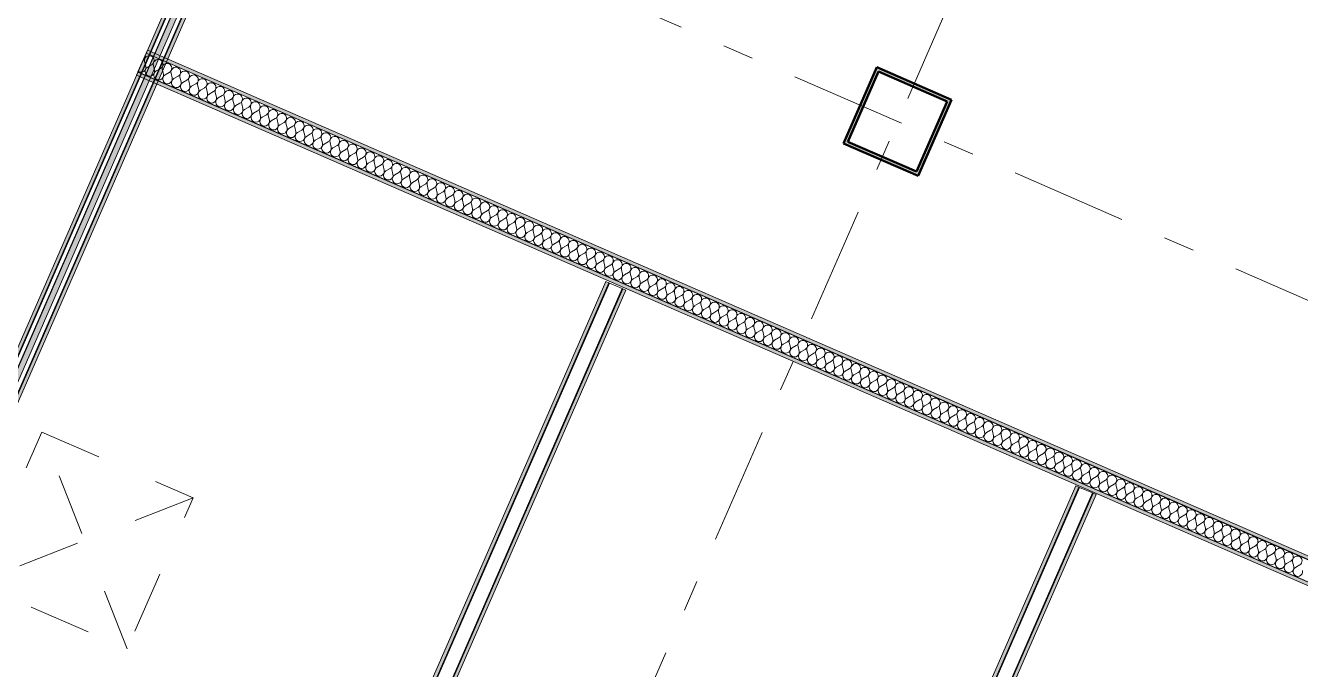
# Model space of a CAD drawing. Header units: millimetres. Extents: x -50172 to 90294, y -80883 to 25069.
# Drawn here: x -4161 to 1637, y -39082 to -36152 of the extents above; entities that cross this region are included whole.
import ezdxf
from ezdxf.enums import TextEntityAlignment as Align

# ---------------------------------------------------------------- set-up
doc = ezdxf.new("R2010")
doc.units = ezdxf.units.MM
doc.header["$MEASUREMENT"] = 0
doc.linetypes.add('Dashed', pattern=[564.444447, 282.222223, -282.222223])
doc.linetypes.add('Double Dashed', pattern=[1093.611073, 529.166651, -211.666656, 141.111112, -211.666656])
for name, color, linetype, lineweight in [('0_Pen_No__1', 7, 'Continuous', 13), ('A-25-M_Wall_Int_Pen_No__1', 7, 'Continuous', 13), ('New_A-25-M_Wall_Int_Pen_No__1', 7, 'Continuous', 13), ('New_A-95-P_Drawing_Pen_No__1', 7, 'Continuous', 13), ('New_ArchiCAD Zone Stamps_Pen_No__6', 7, 'Continuous', 35)]:
    doc.layers.add(name, color=color, linetype=linetype, lineweight=lineweight)
for name, color, linetype in [('A-25-M_Wall_Int', 7, 'Continuous'), ('New_A-05-M_Gross_Int_Circulation', 7, 'Continuous'), ('New_A-15-MG_Structural_Grid_Phase_2', 7, 'Continuous'), ('New_A-25-M_Wall_Int', 7, 'Continuous')]:
    doc.layers.add(name, color=color, linetype=linetype)
for name, color, linetype, lineweight, true_color in [('A-25-M_Wall_Int_Pen_No__107', 7, 'Continuous', 15, 0xa6a6a6), ('New_A-05-M_Gross_Int_Circulation_Pen_No__74', 7, 'Continuous', 20, 0x606060), ('New_A-15-MG_Structural_Grid_Phase_2_Pen_No__222', 7, 'Continuous', 13, 0x65af33), ('New_A-25-M_Wall_Int_Pen_No__107', 7, 'Continuous', 15, 0xa6a6a6), ('New_A-25-M_Wall_Int_Pen_No__27', 7, 'Continuous', 50, 0x2a2a2a)]:
    doc.layers.add(name, color=color, linetype=linetype, lineweight=lineweight, true_color=true_color)
doc.styles.add('GENERATED_STYLE_1', font='')
doc.styles.add('GENERATED_STYLE_3', font='')
doc.styles.add('GENERATED_STYLE_4', font='')
doc.styles.get('GENERATED_STYLE_1').set_extended_font_data('Arial', bold=True)
doc.styles.get('GENERATED_STYLE_3').set_extended_font_data('Arial')
doc.styles.get('GENERATED_STYLE_4').set_extended_font_data('Swis721 BT')

# ---------------------------------------------------------------- blocks, each defined once
blk = doc.blocks.new('Corridor 01-Third_INB 3350_3_1', base_point=(-4895.7, -33421.2))
at = {"layer": 'New_A-05-M_Gross_Int_Circulation_Pen_No__74', "linetype": 'Continuous'}
blk.add_line((-5261.5, -40149.2), (-2183.6, -33090.6), dxfattribs=at)
at = {"layer": 'New_ArchiCAD Zone Stamps_Pen_No__6'}
for tag, height, style, p in [('ROOM_NAME', 250, 'GENERATED_STYLE_1', (-5728.5, -31861.6)), ('zoneNameLine2', 250, 'GENERATED_STYLE_1', (-5916.9, -32293.8)), ('ROOM_NUMBER', 200, 'GENERATED_STYLE_3', (-6105.3, -32714.5)), ('measuredAreaCode', 200, 'GENERATED_STYLE_3', (-6262.4, -33074.6)), ('DUMMY_649', 200, 'GENERATED_STYLE_3', (-5955, -33208.6)), ('DUMMY_650', 200, 'GENERATED_STYLE_3', (-5465.6, -33422)), ('DUMMY_651', 133.3, 'GENERATED_STYLE_3', (-5186.3, -33528.6))]:
    blk.add_attdef(tag, text='', height=height, rotation=336.44041, dxfattribs=dict(at, style=style)).set_placement(p, align=Align.TOP_LEFT)
blk = doc.blocks.new('*X623')
at = {"layer": 'New_A-25-M_Wall_Int_Pen_No__107', "linetype": 'Continuous'}
for p, q in [((-3627.9, -36312.7), (-3627.6, -36312.5)), ((-3614.6, -36337.4), (-3619.6, -36316)), ((-3606.5, -36340.9), (-3587.5, -36330.1)), ((-3574.4, -36354.9), (-3579.5, -36333.6)), ((-3566.4, -36358.4), (-3547.3, -36347.6)), ((-3534.3, -36372.4), (-3539.3, -36351.1)), ((-3526.2, -36375.9), (-3507.2, -36365.1)), ((-3494.1, -36389.9), (-3499.1, -36368.6)), ((-3486.1, -36393.4), (-3467, -36382.6)), ((-3453.9, -36407.4), (-3459, -36386.1)), ((-3445.9, -36410.9), (-3426.9, -36400.1)), ((-3413.8, -36424.9), (-3418.8, -36403.6)), ((-3405.8, -36428.4), (-3386.7, -36417.6)), ((-3373.6, -36442.4), (-3378.7, -36421.1)), ((-3365.6, -36445.9), (-3346.5, -36435.1)), ((-3333.5, -36459.9), (-3338.5, -36438.6)), ((-3325.4, -36463.4), (-3306.4, -36452.6)), ((-3293.3, -36477.4), (-3298.4, -36456.1)), ((-3285.3, -36480.9), (-3266.2, -36470.1)), ((-3253.2, -36495), (-3258.2, -36473.6)), ((-3245.1, -36498.5), (-3226.1, -36487.6)), ((-3213, -36512.5), (-3218, -36491.2)), ((-3205, -36516), (-3185.9, -36505.2)), ((-3172.8, -36530), (-3177.9, -36508.7)), ((-3164.8, -36533.5), (-3145.8, -36522.7)), ((-3132.7, -36547.5), (-3137.7, -36526.2)), ((-3124.6, -36551), (-3105.6, -36540.2)), ((-3092.5, -36565), (-3097.6, -36543.7)), ((-3084.5, -36568.5), (-3065.4, -36557.7)), ((-3052.4, -36582.5), (-3057.4, -36561.2)), ((-3044.3, -36586), (-3025.3, -36575.2)), ((-3012.2, -36600), (-3017.2, -36578.7)), ((-3004.2, -36603.5), (-2985.1, -36592.7)), ((-2972, -36617.5), (-2977.1, -36596.2)), ((-2964, -36621), (-2945, -36610.2)), ((-2931.9, -36635), (-2936.9, -36613.7)), ((-2923.9, -36638.5), (-2904.8, -36627.7)), ((-2891.7, -36652.6), (-2896.8, -36631.2)), ((-2883.7, -36656.1), (-2864.7, -36645.2)), ((-2851.6, -36670.1), (-2856.6, -36648.7)), ((-2843.5, -36673.6), (-2824.5, -36662.8)), ((-2811.4, -36687.6), (-2816.5, -36666.3)), ((-2803.4, -36691.1), (-2784.3, -36680.3)), ((-2771.3, -36705.1), (-2776.3, -36683.8)), ((-2763.2, -36708.6), (-2744.2, -36697.8)), ((-2731.1, -36722.6), (-2736.1, -36701.3)), ((-2723.1, -36726.1), (-2704, -36715.3)), ((-2690.9, -36740.1), (-2696, -36718.8)), ((-2682.9, -36743.6), (-2663.9, -36732.8)), ((-2650.8, -36757.6), (-2655.8, -36736.3)), ((-2642.8, -36761.1), (-2623.7, -36750.3)), ((-2610.6, -36775.1), (-2615.7, -36753.8)), ((-2602.6, -36778.6), (-2583.5, -36767.8)), ((-2570.5, -36792.6), (-2575.5, -36771.3)), ((-2562.4, -36796.1), (-2543.4, -36785.3)), ((-2530.3, -36810.2), (-2535.4, -36788.8)), ((-2522.3, -36813.7), (-2503.2, -36802.8)), ((-2490.2, -36827.7), (-2495.2, -36806.3)), ((-2482.1, -36831.2), (-2463.1, -36820.4)), ((-2450, -36845.2), (-2455, -36823.9)), ((-2442, -36848.7), (-2422.9, -36837.9)), ((-2409.8, -36862.7), (-2414.9, -36841.4)), ((-2401.8, -36866.2), (-2382.8, -36855.4)), ((-2369.7, -36880.2), (-2374.7, -36858.9)), ((-2361.7, -36883.7), (-2342.6, -36872.9)), ((-2329.5, -36897.7), (-2334.6, -36876.4)), ((-2321.5, -36901.2), (-2302.4, -36890.4)), ((-2289.4, -36915.2), (-2294.4, -36893.9)), ((-2281.3, -36918.7), (-2262.3, -36907.9)), ((-2249.2, -36932.7), (-2254.3, -36911.4)), ((-2241.2, -36936.2), (-2222.1, -36925.4)), ((-2209.1, -36950.2), (-2214.1, -36928.9)), ((-2201, -36953.7), (-2182, -36942.9)), ((-2168.9, -36967.7), (-2173.9, -36946.4)), ((-2160.9, -36971.2), (-2141.8, -36960.4)), ((-2128.7, -36985.3), (-2133.8, -36963.9)), ((-2120.7, -36988.8), (-2101.7, -36978)), ((-2088.6, -37002.8), (-2093.6, -36981.5)), ((-2080.5, -37006.3), (-2061.5, -36995.5)), ((-2048.4, -37020.3), (-2053.5, -36999)), ((-2040.4, -37023.8), (-2021.3, -37013)), ((-2008.3, -37037.8), (-2013.3, -37016.5)), ((-2000.2, -37041.3), (-1981.2, -37030.5)), ((-1968.1, -37055.3), (-1973.1, -37034)), ((-1960.1, -37058.8), (-1941, -37048)), ((-1927.9, -37072.8), (-1933, -37051.5)), ((-1919.9, -37076.3), (-1900.9, -37065.5)), ((-1887.8, -37090.3), (-1892.8, -37069)), ((-1879.8, -37093.8), (-1860.7, -37083)), ((-1847.6, -37107.8), (-1852.7, -37086.5)), ((-1839.6, -37111.3), (-1820.5, -37100.5)), ((-1807.5, -37125.3), (-1812.5, -37104)), ((-1799.4, -37128.8), (-1780.4, -37118)), ((-1767.3, -37142.9), (-1772.4, -37121.5)), ((-1759.3, -37146.4), (-1740.2, -37135.5)), ((-1727.2, -37160.4), (-1732.2, -37139.1)), ((-1719.1, -37163.9), (-1700.1, -37153.1)), ((-1687, -37177.9), (-1692, -37156.6)), ((-1679, -37181.4), (-1659.9, -37170.6)), ((-1646.8, -37195.4), (-1651.9, -37174.1)), ((-1638.8, -37198.9), (-1619.8, -37188.1)), ((-1606.7, -37212.9), (-1611.7, -37191.6)), ((-1598.7, -37216.4), (-1579.6, -37205.6)), ((-1566.5, -37230.4), (-1571.6, -37209.1)), ((-1558.5, -37233.9), (-1539.4, -37223.1)), ((-1526.4, -37247.9), (-1531.4, -37226.6)), ((-1518.3, -37251.4), (-1499.3, -37240.6)), ((-1486.2, -37265.4), (-1491.3, -37244.1)), ((-1478.2, -37268.9), (-1459.1, -37258.1)), ((-1446.1, -37282.9), (-1451.1, -37261.6)), ((-1438, -37286.4), (-1419, -37275.6)), ((-1405.9, -37300.5), (-1410.9, -37279.1)), ((-1397.9, -37304), (-1378.8, -37293.1)), ((-1365.7, -37318), (-1370.8, -37296.6)), ((-1357.7, -37321.5), (-1338.7, -37310.7)), ((-1325.6, -37335.5), (-1330.6, -37314.2)), ((-1317.5, -37339), (-1298.5, -37328.2)), ((-1285.4, -37353), (-1290.5, -37331.7)), ((-1277.4, -37356.5), (-1258.3, -37345.7)), ((-1245.3, -37370.5), (-1250.3, -37349.2)), ((-1237.2, -37374), (-1218.2, -37363.2)), ((-1205.1, -37388), (-1210.2, -37366.7)), ((-1197.1, -37391.5), (-1178, -37380.7)), ((-1164.9, -37405.5), (-1170, -37384.2)), ((-1156.9, -37409), (-1137.9, -37398.2)), ((-1124.8, -37423), (-1129.8, -37401.7)), ((-1116.8, -37426.5), (-1097.7, -37415.7)), ((-1084.6, -37440.5), (-1089.7, -37419.2)), ((-1076.6, -37444), (-1057.6, -37433.2)), ((-1044.5, -37458), (-1049.5, -37436.7)), ((-1036.4, -37461.6), (-1017.4, -37450.7)), ((-1004.3, -37475.6), (-1009.4, -37454.2)), ((-996.3, -37479.1), (-977.2, -37468.3)), ((-964.2, -37493.1), (-969.2, -37471.8)), ((-956.1, -37496.6), (-937.1, -37485.8)), ((-924, -37510.6), (-929, -37489.3)), ((-916, -37514.1), (-896.9, -37503.3)), ((-883.8, -37528.1), (-888.9, -37506.8)), ((-875.8, -37531.6), (-856.8, -37520.8)), ((-843.7, -37545.6), (-848.7, -37524.3)), ((-835.7, -37549.1), (-816.6, -37538.3)), ((-803.5, -37563.1), (-808.6, -37541.8)), ((-795.5, -37566.6), (-776.4, -37555.8)), ((-763.4, -37580.6), (-768.4, -37559.3)), ((-755.3, -37584.1), (-736.3, -37573.3)), ((-723.2, -37598.1), (-728.3, -37576.8)), ((-715.2, -37601.6), (-696.1, -37590.8)), ((-683.1, -37615.6), (-688.1, -37594.3)), ((-675, -37619.1), (-656, -37608.3)), ((-642.9, -37633.2), (-647.9, -37611.8)), ((-634.9, -37636.7), (-615.8, -37625.8)), ((-602.7, -37650.7), (-607.8, -37629.4)), ((-594.7, -37654.2), (-575.7, -37643.4)), ((-562.6, -37668.2), (-567.6, -37646.9)), ((-554.6, -37671.7), (-535.5, -37660.9)), ((-522.4, -37685.7), (-527.5, -37664.4)), ((-514.4, -37689.2), (-495.3, -37678.4)), ((-482.3, -37703.2), (-487.3, -37681.9)), ((-474.2, -37706.7), (-455.2, -37695.9)), ((-442.1, -37720.7), (-447.2, -37699.4)), ((-434.1, -37724.2), (-415, -37713.4)), ((-402, -37738.2), (-407, -37716.9)), ((-393.9, -37741.7), (-374.9, -37730.9)), ((-361.8, -37755.7), (-366.8, -37734.4)), ((-353.8, -37759.2), (-334.7, -37748.4)), ((-321.6, -37773.2), (-326.7, -37751.9)), ((-313.6, -37776.7), (-294.6, -37765.9)), ((-281.5, -37790.8), (-286.5, -37769.4)), ((-273.4, -37794.3), (-254.4, -37783.4)), ((-241.3, -37808.3), (-246.4, -37786.9)), ((-233.3, -37811.8), (-214.2, -37801)), ((-201.2, -37825.8), (-206.2, -37804.5)), ((-193.1, -37829.3), (-174.1, -37818.5)), ((-161, -37843.3), (-166, -37822)), ((-153, -37846.8), (-133.9, -37836)), ((-120.8, -37860.8), (-125.9, -37839.5)), ((-112.8, -37864.3), (-93.8, -37853.5)), ((-80.7, -37878.3), (-85.7, -37857)), ((-72.7, -37881.8), (-53.6, -37871)), ((-40.5, -37895.8), (-45.6, -37874.5)), ((-32.5, -37899.3), (-13.4, -37888.5)), ((-0.4, -37913.3), (-5.4, -37892)), ((7.7, -37916.8), (26.7, -37906)), ((39.8, -37930.8), (34.7, -37909.5)), ((47.8, -37934.3), (66.9, -37923.5)), ((79.9, -37948.4), (74.9, -37927)), ((88, -37951.9), (107, -37941)), ((120.1, -37965.9), (115.1, -37944.5)), ((128.1, -37969.4), (147.2, -37958.6)), ((160.3, -37983.4), (155.2, -37962.1)), ((168.3, -37986.9), (187.3, -37976.1)), ((200.4, -38000.9), (195.4, -37979.6)), ((208.4, -38004.4), (227.5, -37993.6)), ((240.6, -38018.4), (235.5, -37997.1)), ((248.6, -38021.9), (267.7, -38011.1)), ((280.7, -38035.9), (275.7, -38014.6)), ((288.8, -38039.4), (307.8, -38028.6)), ((320.9, -38053.4), (315.8, -38032.1)), ((328.9, -38056.9), (348, -38046.1)), ((361, -38070.9), (356, -38049.6)), ((369.1, -38074.4), (388.1, -38063.6)), ((401.2, -38088.4), (396.2, -38067.1)), ((409.2, -38091.9), (428.3, -38081.1)), ((441.4, -38105.9), (436.3, -38084.6)), ((449.4, -38109.5), (468.4, -38098.6)), ((481.5, -38123.5), (476.5, -38102.1)), ((489.6, -38127), (508.6, -38116.2)), ((521.7, -38141), (516.6, -38119.7)), ((529.7, -38144.5), (548.8, -38133.7)), ((561.8, -38158.5), (556.8, -38137.2)), ((569.9, -38162), (588.9, -38151.2)), ((602, -38176), (596.9, -38154.7)), ((610, -38179.5), (629.1, -38168.7)), ((642.2, -38193.5), (637.1, -38172.2)), ((650.2, -38197), (669.2, -38186.2)), ((682.3, -38211), (677.3, -38189.7)), ((690.3, -38214.5), (709.4, -38203.7)), ((722.5, -38228.5), (717.4, -38207.2)), ((730.5, -38232), (749.5, -38221.2)), ((762.6, -38246), (757.6, -38224.7)), ((770.7, -38249.5), (789.7, -38238.7)), ((802.8, -38263.5), (797.7, -38242.2)), ((810.8, -38267), (829.9, -38256.2)), ((842.9, -38281.1), (837.9, -38259.7)), ((851, -38284.6), (870, -38273.7)), ((883.1, -38298.6), (878.1, -38277.3)), ((891.1, -38302.1), (910.2, -38291.3)), ((923.3, -38316.1), (918.2, -38294.8)), ((931.3, -38319.6), (950.3, -38308.8)), ((963.4, -38333.6), (958.4, -38312.3)), ((971.4, -38337.1), (990.5, -38326.3)), ((1003.6, -38351.1), (998.5, -38329.8)), ((1011.6, -38354.6), (1030.7, -38343.8)), ((1043.7, -38368.6), (1038.7, -38347.3)), ((1051.8, -38372.1), (1070.8, -38361.3)), ((1083.9, -38386.1), (1078.8, -38364.8)), ((1091.9, -38389.6), (1111, -38378.8)), ((1124, -38403.6), (1119, -38382.3)), ((1132.1, -38407.1), (1151.1, -38396.3)), ((1164.2, -38421.1), (1159.2, -38399.8)), ((1172.2, -38424.6), (1191.3, -38413.8)), ((1204.4, -38438.7), (1199.3, -38417.3)), ((1212.4, -38442.2), (1231.4, -38431.3)), ((1244.5, -38456.2), (1239.5, -38434.8)), ((1252.5, -38459.7), (1271.6, -38448.9)), ((1284.7, -38473.7), (1279.6, -38452.4)), ((1292.7, -38477.2), (1311.8, -38466.4)), ((1324.8, -38491.2), (1319.8, -38469.9)), ((1332.9, -38494.7), (1351.9, -38483.9)), ((1365, -38508.7), (1359.9, -38487.4)), ((1373, -38512.2), (1392.1, -38501.4)), ((1405.1, -38526.2), (1400.1, -38504.9)), ((1413.2, -38529.7), (1432.2, -38518.9)), ((1445.3, -38543.7), (1440.3, -38522.4)), ((1453.3, -38547.2), (1472.4, -38536.4)), ((1485.5, -38561.2), (1480.4, -38539.9)), ((1493.5, -38564.7), (1512.5, -38553.9)), ((1525.6, -38578.7), (1520.6, -38557.4)), ((1533.7, -38582.2), (1552.7, -38571.4)), ((1565.8, -38596.3), (1560.7, -38574.9)), ((1573.8, -38599.8), (1592.9, -38588.9)), ((1605.9, -38613.8), (1600.9, -38592.4)), ((1614, -38617.3), (1633, -38606.5))]:
    blk.add_line(p, q, dxfattribs=at)
for centre, start, end in [((-3638.5, -36293.5), 299.57051, 14.12163), ((-3598.3, -36311), 66.44041, 193.31031), ((-3598.3, -36311), 299.57051, 66.44041), ((-3635.9, -36342.4), 234.40149, 13.31031), ((-3595.7, -36359.9), 119.57051, 13.31031), ((-3558.1, -36328.5), 66.44041, 193.31031), ((-3558.1, -36328.5), 299.57051, 66.44041), ((-3518, -36346), 66.44041, 193.31031), ((-3518, -36346), 299.57051, 66.44041), ((-3477.8, -36363.5), 66.44041, 193.31031), ((-3477.8, -36363.5), 299.57051, 66.44041), ((-3555.6, -36377.4), 119.57051, 13.31031), ((-3515.4, -36394.9), 119.57051, 13.31031), ((-3475.3, -36412.4), 119.57051, 13.31031), ((-3437.7, -36381), 66.44041, 193.31031), ((-3435.1, -36430), 119.57051, 13.31031), ((-3437.7, -36381), 299.57051, 66.44041), ((-3397.5, -36398.6), 66.44041, 193.31031), ((-3397.5, -36398.6), 299.57051, 66.44041), ((-3357.4, -36416.1), 66.44041, 193.31031), ((-3357.4, -36416.1), 299.57051, 66.44041), ((-3394.9, -36447.5), 119.57051, 13.31031), ((-3354.8, -36465), 119.57051, 13.31031), ((-3317.2, -36433.6), 66.44041, 193.31031), ((-3314.6, -36482.5), 119.57051, 13.31031), ((-3317.2, -36433.6), 299.57051, 66.44041), ((-3277, -36451.1), 66.44041, 193.31031), ((-3277, -36451.1), 299.57051, 66.44041), ((-3236.9, -36468.6), 66.44041, 193.31031), ((-3236.9, -36468.6), 299.57051, 66.44041), ((-3196.7, -36486.1), 66.44041, 193.31031), ((-3196.7, -36486.1), 299.57051, 66.44041), ((-3274.5, -36500), 119.57051, 13.31031), ((-3234.3, -36517.5), 119.57051, 13.31031), ((-3194.2, -36535), 119.57051, 13.31031), ((-3156.6, -36503.6), 66.44041, 193.31031), ((-3156.6, -36503.6), 299.57051, 66.44041), ((-3116.4, -36521.1), 66.44041, 193.31031), ((-3116.4, -36521.1), 299.57051, 66.44041), ((-3076.2, -36538.6), 66.44041, 193.31031), ((-3076.2, -36538.6), 299.57051, 66.44041), ((-3154, -36552.5), 119.57051, 13.31031), ((-3113.8, -36570), 119.57051, 13.31031), ((-3073.7, -36587.6), 119.57051, 13.31031), ((-3036.1, -36556.2), 66.44041, 193.31031), ((-3036.1, -36556.2), 299.57051, 66.44041), ((-2995.9, -36573.7), 66.44041, 193.31031), ((-2995.9, -36573.7), 299.57051, 66.44041), ((-2955.8, -36591.2), 66.44041, 193.31031), ((-2955.8, -36591.2), 299.57051, 66.44041), ((-3033.5, -36605.1), 119.57051, 13.31031), ((-2993.4, -36622.6), 119.57051, 13.31031), ((-2953.2, -36640.1), 119.57051, 13.31031), ((-2915.6, -36608.7), 66.44041, 193.31031), ((-2913, -36657.6), 119.57051, 13.31031), ((-2915.6, -36608.7), 299.57051, 66.44041), ((-2875.5, -36626.2), 66.44041, 193.31031), ((-2875.5, -36626.2), 299.57051, 66.44041), ((-2835.3, -36643.7), 66.44041, 193.31031), ((-2835.3, -36643.7), 299.57051, 66.44041), ((-2795.1, -36661.2), 66.44041, 193.31031), ((-2795.1, -36661.2), 299.57051, 66.44041), ((-2872.9, -36675.1), 119.57051, 13.31031), ((-2832.7, -36692.6), 119.57051, 13.31031), ((-2792.6, -36710.1), 119.57051, 13.31031), ((-2755, -36678.7), 66.44041, 193.31031), ((-2755, -36678.7), 299.57051, 66.44041), ((-2714.8, -36696.2), 66.44041, 193.31031), ((-2714.8, -36696.2), 299.57051, 66.44041), ((-2674.7, -36713.7), 66.44041, 193.31031), ((-2674.7, -36713.7), 299.57051, 66.44041), ((-2752.4, -36727.6), 119.57051, 13.31031), ((-2712.3, -36745.2), 119.57051, 13.31031), ((-2672.1, -36762.7), 119.57051, 13.31031), ((-2634.5, -36731.3), 66.44041, 193.31031), ((-2634.5, -36731.3), 299.57051, 66.44041), ((-2594.4, -36748.8), 66.44041, 193.31031), ((-2594.4, -36748.8), 299.57051, 66.44041), ((-2554.2, -36766.3), 66.44041, 193.31031), ((-2554.2, -36766.3), 299.57051, 66.44041), ((-2631.9, -36780.2), 119.57051, 13.31031), ((-2591.8, -36797.7), 119.57051, 13.31031), ((-2551.6, -36815.2), 119.57051, 13.31031), ((-2514, -36783.8), 66.44041, 193.31031), ((-2511.5, -36832.7), 119.57051, 13.31031), ((-2514, -36783.8), 299.57051, 66.44041), ((-2473.9, -36801.3), 66.44041, 193.31031), ((-2473.9, -36801.3), 299.57051, 66.44041), ((-2433.7, -36818.8), 66.44041, 193.31031), ((-2433.7, -36818.8), 299.57051, 66.44041), ((-2393.6, -36836.3), 66.44041, 193.31031), ((-2393.6, -36836.3), 299.57051, 66.44041), ((-2471.3, -36850.2), 119.57051, 13.31031), ((-2431.2, -36867.7), 119.57051, 13.31031), ((-2391, -36885.2), 119.57051, 13.31031), ((-2353.4, -36853.8), 66.44041, 193.31031), ((-2353.4, -36853.8), 299.57051, 66.44041), ((-2313.3, -36871.3), 66.44041, 193.31031), ((-2313.3, -36871.3), 299.57051, 66.44041), ((-2273.1, -36888.9), 66.44041, 193.31031), ((-2273.1, -36888.9), 299.57051, 66.44041), ((-2350.8, -36902.7), 119.57051, 13.31031), ((-2310.7, -36920.3), 119.57051, 13.31031), ((-2270.5, -36937.8), 119.57051, 13.31031), ((-2232.9, -36906.4), 66.44041, 193.31031), ((-2232.9, -36906.4), 299.57051, 66.44041), ((-2192.8, -36923.9), 66.44041, 193.31031), ((-2192.8, -36923.9), 299.57051, 66.44041), ((-2152.6, -36941.4), 66.44041, 193.31031), ((-2152.6, -36941.4), 299.57051, 66.44041), ((-2230.4, -36955.3), 119.57051, 13.31031), ((-2190.2, -36972.8), 119.57051, 13.31031), ((-2150.1, -36990.3), 119.57051, 13.31031), ((-2112.5, -36958.9), 66.44041, 193.31031), ((-2109.9, -37007.8), 119.57051, 13.31031), ((-2112.5, -36958.9), 299.57051, 66.44041), ((-2072.3, -36976.4), 66.44041, 193.31031), ((-2072.3, -36976.4), 299.57051, 66.44041), ((-2032.1, -36993.9), 66.44041, 193.31031), ((-2032.1, -36993.9), 299.57051, 66.44041), ((-1992, -37011.4), 66.44041, 193.31031), ((-2069.7, -37025.3), 119.57051, 13.31031), ((-2029.6, -37042.8), 119.57051, 13.31031), ((-1989.4, -37060.3), 119.57051, 13.31031), ((-1992, -37011.4), 299.57051, 66.44041), ((-1951.8, -37028.9), 66.44041, 193.31031), ((-1951.8, -37028.9), 299.57051, 66.44041), ((-1911.7, -37046.5), 66.44041, 193.31031), ((-1911.7, -37046.5), 299.57051, 66.44041), ((-1871.5, -37064), 66.44041, 193.31031), ((-1871.5, -37064), 299.57051, 66.44041), ((-1949.3, -37077.9), 119.57051, 13.31031), ((-1909.1, -37095.4), 119.57051, 13.31031), ((-1868.9, -37112.9), 119.57051, 13.31031), ((-1831.4, -37081.5), 66.44041, 193.31031), ((-1831.4, -37081.5), 299.57051, 66.44041), ((-1791.2, -37099), 66.44041, 193.31031), ((-1791.2, -37099), 299.57051, 66.44041), ((-1751, -37116.5), 66.44041, 193.31031), ((-1751, -37116.5), 299.57051, 66.44041), ((-1828.8, -37130.4), 119.57051, 13.31031), ((-1788.6, -37147.9), 119.57051, 13.31031), ((-1748.5, -37165.4), 119.57051, 13.31031), ((-1710.9, -37134), 66.44041, 193.31031), ((-1708.3, -37182.9), 119.57051, 13.31031), ((-1710.9, -37134), 299.57051, 66.44041), ((-1670.7, -37151.5), 66.44041, 193.31031), ((-1670.7, -37151.5), 299.57051, 66.44041), ((-1630.6, -37169), 66.44041, 193.31031), ((-1630.6, -37169), 299.57051, 66.44041), ((-1590.4, -37186.5), 66.44041, 193.31031), ((-1668.2, -37200.4), 119.57051, 13.31031), ((-1628, -37217.9), 119.57051, 13.31031), ((-1587.8, -37235.5), 119.57051, 13.31031), ((-1590.4, -37186.5), 299.57051, 66.44041), ((-1550.3, -37204.1), 66.44041, 193.31031), ((-1550.3, -37204.1), 299.57051, 66.44041), ((-1510.1, -37221.6), 66.44041, 193.31031), ((-1510.1, -37221.6), 299.57051, 66.44041), ((-1469.9, -37239.1), 66.44041, 193.31031), ((-1469.9, -37239.1), 299.57051, 66.44041), ((-1547.7, -37253), 119.57051, 13.31031), ((-1507.5, -37270.5), 119.57051, 13.31031), ((-1467.4, -37288), 119.57051, 13.31031), ((-1429.8, -37256.6), 66.44041, 193.31031), ((-1429.8, -37256.6), 299.57051, 66.44041), ((-1389.6, -37274.1), 66.44041, 193.31031), ((-1389.6, -37274.1), 299.57051, 66.44041), ((-1349.5, -37291.6), 66.44041, 193.31031), ((-1349.5, -37291.6), 299.57051, 66.44041), ((-1427.2, -37305.5), 119.57051, 13.31031), ((-1387.1, -37323), 119.57051, 13.31031), ((-1346.9, -37340.5), 119.57051, 13.31031), ((-1309.3, -37309.1), 66.44041, 193.31031), ((-1306.7, -37358), 119.57051, 13.31031), ((-1309.3, -37309.1), 299.57051, 66.44041), ((-1269.1, -37326.6), 66.44041, 193.31031), ((-1269.1, -37326.6), 299.57051, 66.44041), ((-1229, -37344.1), 66.44041, 193.31031), ((-1229, -37344.1), 299.57051, 66.44041), ((-1266.6, -37375.5), 119.57051, 13.31031), ((-1226.4, -37393), 119.57051, 13.31031), ((-1188.8, -37361.6), 66.44041, 193.31031), ((-1186.3, -37410.6), 119.57051, 13.31031), ((-1188.8, -37361.6), 299.57051, 66.44041), ((-1148.7, -37379.2), 66.44041, 193.31031), ((-1148.7, -37379.2), 299.57051, 66.44041), ((-1108.5, -37396.7), 66.44041, 193.31031), ((-1108.5, -37396.7), 299.57051, 66.44041), ((-1068.4, -37414.2), 66.44041, 193.31031), ((-1068.4, -37414.2), 299.57051, 66.44041), ((-1146.1, -37428.1), 119.57051, 13.31031), ((-1106, -37445.6), 119.57051, 13.31031), ((-1065.8, -37463.1), 119.57051, 13.31031), ((-1028.2, -37431.7), 66.44041, 193.31031), ((-1028.2, -37431.7), 299.57051, 66.44041), ((-988, -37449.2), 66.44041, 193.31031), ((-988, -37449.2), 299.57051, 66.44041), ((-947.9, -37466.7), 66.44041, 193.31031), ((-947.9, -37466.7), 299.57051, 66.44041), ((-1025.6, -37480.6), 119.57051, 13.31031), ((-985.5, -37498.1), 119.57051, 13.31031), ((-945.3, -37515.6), 119.57051, 13.31031), ((-907.7, -37484.2), 66.44041, 193.31031), ((-907.7, -37484.2), 299.57051, 66.44041), ((-867.6, -37501.7), 66.44041, 193.31031), ((-867.6, -37501.7), 299.57051, 66.44041), ((-827.4, -37519.2), 66.44041, 193.31031), ((-827.4, -37519.2), 299.57051, 66.44041), ((-905.2, -37533.1), 119.57051, 13.31031), ((-865, -37550.6), 119.57051, 13.31031), ((-824.8, -37568.2), 119.57051, 13.31031), ((-787.3, -37536.8), 66.44041, 193.31031), ((-784.7, -37585.7), 119.57051, 13.31031), ((-787.3, -37536.8), 299.57051, 66.44041), ((-747.1, -37554.3), 66.44041, 193.31031), ((-747.1, -37554.3), 299.57051, 66.44041), ((-706.9, -37571.8), 66.44041, 193.31031), ((-706.9, -37571.8), 299.57051, 66.44041), ((-666.8, -37589.3), 66.44041, 193.31031), ((-666.8, -37589.3), 299.57051, 66.44041), ((-744.5, -37603.2), 119.57051, 13.31031), ((-704.4, -37620.7), 119.57051, 13.31031), ((-664.2, -37638.2), 119.57051, 13.31031), ((-626.6, -37606.8), 66.44041, 193.31031), ((-626.6, -37606.8), 299.57051, 66.44041), ((-586.5, -37624.3), 66.44041, 193.31031), ((-586.5, -37624.3), 299.57051, 66.44041), ((-546.3, -37641.8), 66.44041, 193.31031), ((-546.3, -37641.8), 299.57051, 66.44041), ((-624.1, -37655.7), 119.57051, 13.31031), ((-583.9, -37673.2), 119.57051, 13.31031), ((-543.7, -37690.7), 119.57051, 13.31031), ((-506.2, -37659.3), 66.44041, 193.31031), ((-506.2, -37659.3), 299.57051, 66.44041), ((-466, -37676.8), 66.44041, 193.31031), ((-466, -37676.8), 299.57051, 66.44041), ((-425.8, -37694.4), 66.44041, 193.31031), ((-425.8, -37694.4), 299.57051, 66.44041), ((-503.6, -37708.2), 119.57051, 13.31031), ((-463.4, -37725.8), 119.57051, 13.31031), ((-423.3, -37743.3), 119.57051, 13.31031), ((-385.7, -37711.9), 66.44041, 193.31031), ((-383.1, -37760.8), 119.57051, 13.31031), ((-385.7, -37711.9), 299.57051, 66.44041), ((-345.5, -37729.4), 66.44041, 193.31031), ((-345.5, -37729.4), 299.57051, 66.44041), ((-305.4, -37746.9), 66.44041, 193.31031), ((-305.4, -37746.9), 299.57051, 66.44041), ((-265.2, -37764.4), 66.44041, 193.31031), ((-265.2, -37764.4), 299.57051, 66.44041), ((-343, -37778.3), 119.57051, 13.31031), ((-302.8, -37795.8), 119.57051, 13.31031), ((-262.6, -37813.3), 119.57051, 13.31031), ((-225, -37781.9), 66.44041, 193.31031), ((-225, -37781.9), 299.57051, 66.44041), ((-184.9, -37799.4), 66.44041, 193.31031), ((-184.9, -37799.4), 299.57051, 66.44041), ((-144.7, -37816.9), 66.44041, 193.31031), ((-144.7, -37816.9), 299.57051, 66.44041), ((-222.5, -37830.8), 119.57051, 13.31031), ((-182.3, -37848.3), 119.57051, 13.31031), ((-142.2, -37865.8), 119.57051, 13.31031), ((-104.6, -37834.4), 66.44041, 193.31031), ((-104.6, -37834.4), 299.57051, 66.44041), ((-64.4, -37851.9), 66.44041, 193.31031), ((-64.4, -37851.9), 299.57051, 66.44041), ((-24.3, -37869.5), 66.44041, 193.31031), ((-24.3, -37869.5), 299.57051, 66.44041), ((-102, -37883.4), 119.57051, 13.31031), ((-61.8, -37900.9), 119.57051, 13.31031), ((-21.7, -37918.4), 119.57051, 13.31031), ((15.9, -37887), 66.44041, 193.31031), ((18.5, -37935.9), 119.57051, 13.31031), ((15.9, -37887), 299.57051, 66.44041), ((56.1, -37904.5), 66.44041, 193.31031), ((56.1, -37904.5), 299.57051, 66.44041), ((96.2, -37922), 66.44041, 193.31031), ((96.2, -37922), 299.57051, 66.44041), ((136.4, -37939.5), 66.44041, 193.31031), ((58.6, -37953.4), 119.57051, 13.31031), ((98.8, -37970.9), 119.57051, 13.31031), ((138.9, -37988.4), 119.57051, 13.31031), ((136.4, -37939.5), 299.57051, 66.44041), ((176.5, -37957), 66.44041, 193.31031), ((176.5, -37957), 299.57051, 66.44041), ((216.7, -37974.5), 66.44041, 193.31031), ((216.7, -37974.5), 299.57051, 66.44041), ((256.8, -37992), 66.44041, 193.31031), ((256.8, -37992), 299.57051, 66.44041), ((179.1, -38005.9), 119.57051, 13.31031), ((219.3, -38023.4), 119.57051, 13.31031), ((259.4, -38040.9), 119.57051, 13.31031), ((297, -38009.5), 66.44041, 193.31031), ((297, -38009.5), 299.57051, 66.44041), ((337.2, -38027.1), 66.44041, 193.31031), ((337.2, -38027.1), 299.57051, 66.44041), ((377.3, -38044.6), 66.44041, 193.31031), ((377.3, -38044.6), 299.57051, 66.44041), ((299.6, -38058.5), 119.57051, 13.31031), ((339.7, -38076), 119.57051, 13.31031), ((379.9, -38093.5), 119.57051, 13.31031), ((417.5, -38062.1), 66.44041, 193.31031), ((420, -38111), 119.57051, 13.31031), ((417.5, -38062.1), 299.57051, 66.44041), ((457.6, -38079.6), 66.44041, 193.31031), ((457.6, -38079.6), 299.57051, 66.44041), ((497.8, -38097.1), 66.44041, 193.31031), ((497.8, -38097.1), 299.57051, 66.44041), ((538, -38114.6), 66.44041, 193.31031), ((460.2, -38128.5), 119.57051, 13.31031), ((500.4, -38146), 119.57051, 13.31031), ((540.5, -38163.5), 119.57051, 13.31031), ((538, -38114.6), 299.57051, 66.44041), ((578.1, -38132.1), 66.44041, 193.31031), ((578.1, -38132.1), 299.57051, 66.44041), ((618.3, -38149.6), 66.44041, 193.31031), ((618.3, -38149.6), 299.57051, 66.44041), ((658.4, -38167.1), 66.44041, 193.31031), ((658.4, -38167.1), 299.57051, 66.44041), ((580.7, -38181), 119.57051, 13.31031), ((620.8, -38198.5), 119.57051, 13.31031), ((661, -38216.1), 119.57051, 13.31031), ((698.6, -38184.7), 66.44041, 193.31031), ((698.6, -38184.7), 299.57051, 66.44041), ((738.7, -38202.2), 66.44041, 193.31031), ((738.7, -38202.2), 299.57051, 66.44041), ((778.9, -38219.7), 66.44041, 193.31031), ((778.9, -38219.7), 299.57051, 66.44041), ((701.1, -38233.6), 119.57051, 13.31031), ((741.3, -38251.1), 119.57051, 13.31031), ((781.5, -38268.6), 119.57051, 13.31031), ((819.1, -38237.2), 66.44041, 193.31031), ((819.1, -38237.2), 299.57051, 66.44041), ((859.2, -38254.7), 66.44041, 193.31031), ((859.2, -38254.7), 299.57051, 66.44041), ((899.4, -38272.2), 66.44041, 193.31031), ((899.4, -38272.2), 299.57051, 66.44041), ((821.6, -38286.1), 119.57051, 13.31031), ((861.8, -38303.6), 119.57051, 13.31031), ((901.9, -38321.1), 119.57051, 13.31031), ((939.5, -38289.7), 66.44041, 193.31031), ((942.1, -38338.6), 119.57051, 13.31031), ((939.5, -38289.7), 299.57051, 66.44041), ((979.7, -38307.2), 66.44041, 193.31031), ((979.7, -38307.2), 299.57051, 66.44041), ((1019.8, -38324.7), 66.44041, 193.31031), ((1019.8, -38324.7), 299.57051, 66.44041), ((1060, -38342.3), 66.44041, 193.31031), ((1060, -38342.3), 299.57051, 66.44041), ((982.3, -38356.1), 119.57051, 13.31031), ((1022.4, -38373.7), 119.57051, 13.31031), ((1062.6, -38391.2), 119.57051, 13.31031), ((1100.2, -38359.8), 66.44041, 193.31031), ((1100.2, -38359.8), 299.57051, 66.44041), ((1140.3, -38377.3), 66.44041, 193.31031), ((1140.3, -38377.3), 299.57051, 66.44041), ((1180.5, -38394.8), 66.44041, 193.31031), ((1180.5, -38394.8), 299.57051, 66.44041), ((1102.7, -38408.7), 119.57051, 13.31031), ((1142.9, -38426.2), 119.57051, 13.31031), ((1183, -38443.7), 119.57051, 13.31031), ((1220.6, -38412.3), 66.44041, 193.31031), ((1220.6, -38412.3), 299.57051, 66.44041), ((1260.8, -38429.8), 66.44041, 193.31031), ((1260.8, -38429.8), 299.57051, 66.44041), ((1300.9, -38447.3), 66.44041, 193.31031), ((1300.9, -38447.3), 299.57051, 66.44041), ((1223.2, -38461.2), 119.57051, 13.31031), ((1263.4, -38478.7), 119.57051, 13.31031), ((1303.5, -38496.2), 119.57051, 13.31031), ((1341.1, -38464.8), 66.44041, 193.31031), ((1343.7, -38513.7), 119.57051, 13.31031), ((1341.1, -38464.8), 299.57051, 66.44041), ((1381.3, -38482.3), 66.44041, 193.31031), ((1381.3, -38482.3), 299.57051, 66.44041), ((1421.4, -38499.8), 66.44041, 193.31031), ((1421.4, -38499.8), 299.57051, 66.44041), ((1461.6, -38517.4), 66.44041, 193.31031), ((1461.6, -38517.4), 299.57051, 66.44041), ((1383.8, -38531.3), 119.57051, 13.31031), ((1424, -38548.8), 119.57051, 13.31031), ((1464.1, -38566.3), 119.57051, 13.31031), ((1501.7, -38534.9), 66.44041, 193.31031), ((1501.7, -38534.9), 299.57051, 66.44041), ((1541.9, -38552.4), 66.44041, 193.31031), ((1541.9, -38552.4), 299.57051, 66.44041), ((1582.1, -38569.9), 66.44041, 193.31031), ((1582.1, -38569.9), 299.57051, 66.44041), ((1504.3, -38583.8), 119.57051, 13.31031), ((1544.5, -38601.3), 119.57051, 13.31031), ((1584.6, -38618.8), 119.57051, 13.31031), ((1622.2, -38587.4), 66.44041, 193.31031), ((1622.2, -38587.4), 299.57051, 66.44041), ((1624.8, -38636.3), 119.57051, 13.31031)]:
    blk.add_arc(centre, 21.9, start, end, dxfattribs=at)
blk = doc.blocks.new('Wall_132_1', base_point=(-3656.1, -36377.3))
at = {"layer": 'New_A-25-M_Wall_Int_Pen_No__107', "linetype": 'Continuous', "lineweight": 0, "true_color": 0x535353}
for points in [[(6031.3, -40482.6), (-3612.5, -36277.4), (-3612.9, -36278.3), (6030.9, -40483.5)], [(-3650.1, -36363.6), (11306.5, -42885.4), (11306.9, -42884.5), (-3649.7, -36362.7)]]:
    blk.add_hatch(color=251, dxfattribs=at).paths.add_polyline_path(points)
at = {"layer": 'New_A-25-M_Wall_Int_Pen_No__107', "linetype": 'Continuous'}
for points in [[(5962.2, -40436.1), (-3606.5, -36263.7), (-3612.5, -36277.4), (5956.2, -40449.8)], [(-3656.1, -36377.3), (11300.5, -42899.1), (11306.5, -42885.4), (-3650.1, -36363.6)]]:
    blk.add_hatch(color=256, dxfattribs=at).paths.add_polyline_path(points)
at = {"layer": 'New_A-25-M_Wall_Int_Pen_No__1', "linetype": 'Continuous'}
for p, q in [((-3612.9, -36278.3), (6030.9, -40483.5)), ((-3612.5, -36277.4), (5956.2, -40449.8)), ((-3650.1, -36363.6), (11306.5, -42885.4)), ((-3649.7, -36362.7), (11306.9, -42884.5))]:
    blk.add_line(p, q, dxfattribs=at)
at = {"layer": 'New_A-25-M_Wall_Int_Pen_No__1', "linetype": 'Continuous', "flags": 128}
for points in [[(-3649.7, -36362.7), (-3612.9, -36278.3)], [(-3612.9, -36278.3), (-3612.5, -36277.4)], [(-3612.5, -36277.4), (-3606.5, -36263.7)], [(5962.2, -40436.1), (-3606.5, -36263.7)], [(-3656.1, -36377.3), (-3650.1, -36363.6)], [(-3656.1, -36377.3), (11300.5, -42899.1)], [(-3650.1, -36363.6), (-3649.7, -36362.7)]]:
    blk.add_lwpolyline(points, dxfattribs=at)
at = {"layer": 'New_A-25-M_Wall_Int', "color": 250, "lineweight": 50, "true_color": 0x2a2a2a}
blk.add_blockref('*X623', (0, 0), dxfattribs=at)
blk = doc.blocks.new('Wall_136_1', base_point=(-937.9, -41933.5))
at = {"layer": 'New_A-25-M_Wall_Int_Pen_No__107', "linetype": 'Continuous'}
for points in [[(-970, -41919.5), (629.3, -38252), (615.5, -38246), (-983.7, -41913.5)], [(-892, -41953.5), (707.2, -38285.9), (693.4, -38280), (-905.8, -41947.5)]]:
    blk.add_hatch(color=256, dxfattribs=at).paths.add_polyline_path(points)
at = {"layer": 'New_A-25-M_Wall_Int_Pen_No__107', "linetype": 'Continuous', "lineweight": 0, "true_color": 0x535353}
for points in [[(-967.2, -41920.7), (632, -38253.2), (629.3, -38252), (-970, -41919.5)], [(-905.8, -41947.5), (693.4, -38280), (690.7, -38278.8), (-908.5, -41946.3)]]:
    blk.add_hatch(color=251, dxfattribs=at).paths.add_polyline_path(points)
at = {"layer": 'New_A-25-M_Wall_Int_Pen_No__1', "linetype": 'Continuous'}
for p, q in [((-970, -41919.5), (629.3, -38252)), ((-967.2, -41920.7), (632, -38253.2)), ((-908.5, -41946.3), (690.7, -38278.8)), ((-905.8, -41947.5), (693.4, -38280))]:
    blk.add_line(p, q, dxfattribs=at)
at = {"layer": 'New_A-25-M_Wall_Int_Pen_No__1', "linetype": 'Continuous', "flags": 128}
for points in [[(615.5, -38246), (-983.7, -41913.5)], [(629.3, -38252), (615.5, -38246)], [(632, -38253.2), (629.3, -38252)], [(690.7, -38278.8), (632, -38253.2)], [(-892, -41953.5), (707.2, -38285.9)], [(693.4, -38280), (690.7, -38278.8)], [(707.2, -38285.9), (693.4, -38280)]]:
    blk.add_lwpolyline(points, dxfattribs=at)
blk = doc.blocks.new('Wall_137_1', base_point=(-3075, -41001.6))
at = {"layer": 'New_A-25-M_Wall_Int_Pen_No__107', "linetype": 'Continuous'}
for points in [[(-3107.1, -40987.6), (-1508.6, -37322.2), (-1522.3, -37316.2), (-3120.8, -40981.6)], [(-3029.2, -41021.6), (-1430.7, -37356.2), (-1444.4, -37350.2), (-3042.9, -41015.6)]]:
    blk.add_hatch(color=256, dxfattribs=at).paths.add_polyline_path(points)
at = {"layer": 'New_A-25-M_Wall_Int_Pen_No__107', "linetype": 'Continuous', "lineweight": 0, "true_color": 0x535353}
for points in [[(-3104.3, -40988.8), (-1505.8, -37323.4), (-1508.6, -37322.2), (-3107.1, -40987.6)], [(-3042.9, -41015.6), (-1444.4, -37350.2), (-1447.2, -37349), (-3045.7, -41014.4)]]:
    blk.add_hatch(color=251, dxfattribs=at).paths.add_polyline_path(points)
at = {"layer": 'New_A-25-M_Wall_Int_Pen_No__1', "linetype": 'Continuous'}
for p, q in [((-3107.1, -40987.6), (-1508.6, -37322.2)), ((-3104.3, -40988.8), (-1505.8, -37323.4)), ((-3045.7, -41014.4), (-1447.2, -37349)), ((-3042.9, -41015.6), (-1444.4, -37350.2))]:
    blk.add_line(p, q, dxfattribs=at)
at = {"layer": 'New_A-25-M_Wall_Int_Pen_No__1', "linetype": 'Continuous', "flags": 128}
for points in [[(-1522.3, -37316.2), (-3120.8, -40981.6)], [(-1508.6, -37322.2), (-1522.3, -37316.2)], [(-1505.8, -37323.4), (-1508.6, -37322.2)], [(-1447.2, -37349), (-1505.8, -37323.4)], [(-3029.2, -41021.6), (-1430.7, -37356.2)], [(-1444.4, -37350.2), (-1447.2, -37349)], [(-1430.7, -37356.2), (-1444.4, -37350.2)]]:
    blk.add_lwpolyline(points, dxfattribs=at)
blk = doc.blocks.new('Wall_344_1', base_point=(-421.4, -36680.8))
at = {"layer": 'New_A-25-M_Wall_Int_Pen_No__107', "linetype": 'Continuous'}
blk.add_hatch(color=256, dxfattribs=at).paths.add_polyline_path([(-441.1, -36688.5), (-102.1, -36836.3), (-109.9, -36816.6), (-421.4, -36680.8)])
at = {"layer": 'New_A-25-M_Wall_Int_Pen_No__27', "linetype": 'Continuous', "flags": 128}
for points in [[(-441.1, -36688.5), (-102.1, -36836.3)], [(-109.9, -36816.6), (-421.4, -36680.8)]]:
    blk.add_lwpolyline(points, dxfattribs=at)
blk = doc.blocks.new('Wall_345_1', base_point=(-109.9, -36816.6))
at = {"layer": 'New_A-25-M_Wall_Int_Pen_No__107', "linetype": 'Continuous'}
blk.add_hatch(color=256, dxfattribs=at).paths.add_polyline_path([(-102.1, -36836.3), (49.1, -36489.5), (29.4, -36497.2), (-109.9, -36816.6)])
at = {"layer": 'New_A-25-M_Wall_Int_Pen_No__27', "linetype": 'Continuous', "flags": 128}
for points in [[(29.4, -36497.2), (-109.9, -36816.6)], [(-102.1, -36836.3), (49.1, -36489.5)]]:
    blk.add_lwpolyline(points, dxfattribs=at)
blk = doc.blocks.new('Wall_346_1', base_point=(29.4, -36497.2))
at = {"layer": 'New_A-25-M_Wall_Int_Pen_No__107', "linetype": 'Continuous'}
blk.add_hatch(color=256, dxfattribs=at).paths.add_polyline_path([(49.1, -36489.5), (-289.9, -36341.7), (-282.1, -36361.4), (29.4, -36497.2)])
at = {"layer": 'New_A-25-M_Wall_Int_Pen_No__27', "linetype": 'Continuous', "flags": 128}
for points in [[(49.1, -36489.5), (-289.9, -36341.7)], [(-282.1, -36361.4), (29.4, -36497.2)]]:
    blk.add_lwpolyline(points, dxfattribs=at)
blk = doc.blocks.new('Wall_347_1', base_point=(-282.1, -36361.4))
at = {"layer": 'New_A-25-M_Wall_Int_Pen_No__107', "linetype": 'Continuous'}
blk.add_hatch(color=256, dxfattribs=at).paths.add_polyline_path([(-289.9, -36341.7), (-441.1, -36688.5), (-421.4, -36680.8), (-282.1, -36361.4)])
at = {"layer": 'New_A-25-M_Wall_Int_Pen_No__27', "linetype": 'Continuous', "flags": 128}
for points in [[(-289.9, -36341.7), (-441.1, -36688.5)], [(-421.4, -36680.8), (-282.1, -36361.4)]]:
    blk.add_lwpolyline(points, dxfattribs=at)
blk = doc.blocks.new('*X1026')
at = {"layer": 'A-25-M_Wall_Int_Pen_No__107', "linetype": 'Continuous'}
blk.add_hatch(color=256, dxfattribs=at).paths.add_polyline_path([(-5216, -40109.5), (-5214.7, -40108.9), (-2133.8, -33043.6), (-2166.7, -33056.5), (-5238, -40099.9)])
blk = doc.blocks.new('Wall_441_1', base_point=(-2216.8, -33076.2))
at = {"layer": 'A-25-M_Wall_Int_Pen_No__107', "linetype": 'Continuous', "lineweight": 0, "true_color": 0x535353}
for points in [[(-5188.5, -40096.4), (-5185.7, -40097.6), (-2104.9, -33032.2), (-2108.8, -33033.8)], [(-5276.7, -40131), (-5273.9, -40132.2), (-2193.1, -33066.9), (-2197, -33068.4)]]:
    blk.add_hatch(color=251, dxfattribs=at).paths.add_polyline_path(points)
at = {"layer": 'A-25-M_Wall_Int_Pen_No__107', "linetype": 'Continuous'}
for points in [[(-5166, -40089.8), (-2085.1, -33024.5), (-2104.9, -33032.2), (-5179.7, -40083.8)], [(-5291.6, -40127.8), (-5277.9, -40133.8), (-2197, -33068.4), (-2216.8, -33076.2)]]:
    blk.add_hatch(color=256, dxfattribs=at).paths.add_polyline_path(points)
at = {"layer": 'A-25-M_Wall_Int_Pen_No__1', "linetype": 'Continuous'}
for p, q in [((-2133.8, -33043.6), (-5207.1, -40091.5)), ((-2108.8, -33033.8), (-5188.5, -40096.4)), ((-2104.9, -33032.2), (-5179.7, -40083.8)), ((-2197, -33068.4), (-5276.7, -40131)), ((-2193.1, -33066.9), (-5266.3, -40114.8)), ((-2166.7, -33056.5), (-5238, -40099.9))]:
    blk.add_line(p, q, dxfattribs=at)
at = {"layer": 'A-25-M_Wall_Int_Pen_No__1', "linetype": 'Continuous', "flags": 128}
for points in [[(-5166, -40089.8), (-2085.1, -33024.5)], [(-2216.8, -33076.2), (-5297.6, -40141.5)]]:
    blk.add_lwpolyline(points, dxfattribs=at)
at = {"layer": 'A-25-M_Wall_Int', "color": 250, "lineweight": 50, "true_color": 0x2a2a2a}
blk.add_blockref('*X1026', (0, 0), dxfattribs=at)
blk = doc.blocks.new('Standard grid marker_33')
at = {"layer": 'New_A-15-MG_Structural_Grid_Phase_2_Pen_No__222', "linetype": 'Double Dashed'}
blk.add_line((705.1, 0), (54601, 0), dxfattribs=at)
at = {"layer": 'New_A-15-MG_Structural_Grid_Phase_2_Pen_No__222', "style": 'GENERATED_STYLE_4'}
for tag, p in [('AC_MarkerText_1_0', (-500, 43.4)), ('AC_MarkerText_1_1', (55806.1, 43.4))]:
    blk.add_attdef(tag, text='', height=350, rotation=180, dxfattribs=at).set_placement(p, align=Align.MIDDLE_CENTER)
blk = doc.blocks.new('Standard grid marker_47')
at = {"layer": 'New_A-15-MG_Structural_Grid_Phase_2_Pen_No__222', "linetype": 'Double Dashed'}
blk.add_line((1051.5, 0), (21061.3, 0), dxfattribs=at)
at = {"layer": 'New_A-15-MG_Structural_Grid_Phase_2_Pen_No__222', "style": 'GENERATED_STYLE_4'}
for tag, p in [('AC_MarkerText_1_0', (-500, 41.2)), ('AC_MarkerText_1_1', (22612.8, 41.2))]:
    blk.add_attdef(tag, text='', height=350, rotation=270, dxfattribs=at).set_placement(p, align=Align.MIDDLE_CENTER)

msp = doc.modelspace()

# ---------------------------------------------------------------- linework, layer by layer
at = {"layer": '0_Pen_No__1', "linetype": 'Dashed', "flags": 128}
msp.add_lwpolyline([(-4086.9, -38001.4), (-3399.4, -38301.1), (-3699.2, -38988.6), (-4386.7, -38688.8)], close=True, dxfattribs=at)
at = {"layer": 'New_A-95-P_Drawing_Pen_No__1', "linetype": 'Dashed'}
for p, q in [((-3699.2, -38988.6), (-4086.9, -38001.4)), ((-3399.4, -38301.1), (-4386.7, -38688.8))]:
    msp.add_line(p, q, dxfattribs=at)

# ---------------------------------------------------------------- block references
at = {"layer": 'A-25-M_Wall_Int', "color": 250, "lineweight": 50, "true_color": 0x2a2a2a}
msp.add_blockref('Wall_441_1', (-2216.8, -33076.2), dxfattribs=at)
at = {"layer": 'New_A-05-M_Gross_Int_Circulation', "linetype": 'Continuous'}
msp.add_blockref('Corridor 01-Third_INB 3350_3_1', (-4895.7, -33421.2), dxfattribs=at)
at = {"layer": 'New_A-15-MG_Structural_Grid_Phase_2', "color": 8, "linetype": 'Continuous', "lineweight": 15, "zscale": 1000}
for name, p, rotation in [('Standard grid marker_33', (21520.4, -46057.9), 156.4404115839929), ('Standard grid marker_47', (-7563.3, -53486.5), 66.44041158399143)]:
    msp.add_blockref(name, p, dxfattribs=dict(at, rotation=rotation))
at = {"layer": 'New_A-25-M_Wall_Int', "color": 250, "lineweight": 50, "true_color": 0x2a2a2a}
for name, p in [('Wall_132_1', (-3656.1, -36377.3)), ('Wall_347_1', (-282.1, -36361.4)), ('Wall_346_1', (29.4, -36497.2)), ('Wall_345_1', (-109.9, -36816.6)), ('Wall_344_1', (-421.4, -36680.8)), ('Wall_137_1', (-3075, -41001.6)), ('Wall_136_1', (-937.9, -41933.5))]:
    msp.add_blockref(name, p, dxfattribs=at)

doc.saveas('drawing.dxf')
